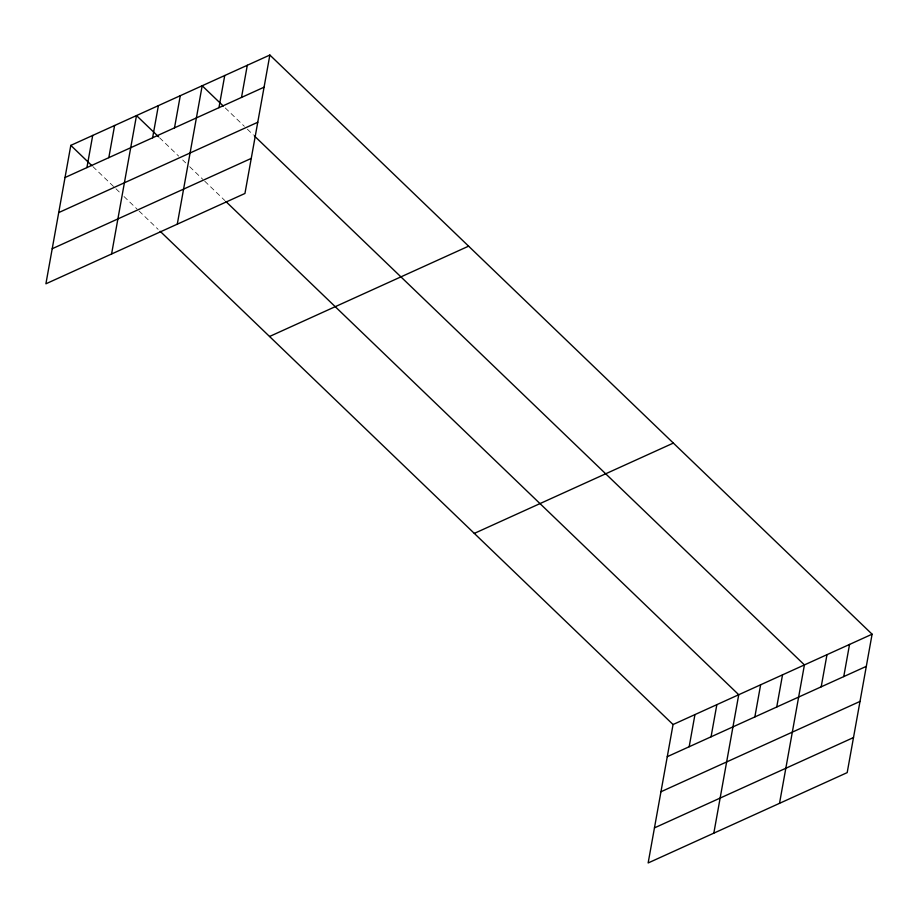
<?xml version="1.0" encoding="UTF-8"?>
<svg xmlns="http://www.w3.org/2000/svg" width="918" height="918" viewBox="0 0 918 918"><rect width="100%" height="100%" fill="white"/><g stroke="black" fill="none" stroke-linecap="round" stroke-linejoin="round"><path stroke-width="0.69" stroke-dasharray="4.59 3.44" d="M225.266 107.957L244.337 126.294M247.344 129.186L253.368 134.98M159.583 137.769L178.654 156.106M182.671 159.962L185.677 162.865M189.693 166.72L202.74 179.274M204.748 181.202L224.818 200.503M92.89 166.606L114.968 187.846M115.978 188.81L119.994 192.665M124.01 196.532L137.057 209.074M139.066 211.014L158.137 229.351"/><path stroke-width="1.38" d="M269.858 55.034L70.812 145.377L45.9 283.8L244.945 193.468L269.858 55.034L872.1 634.2L847.188 772.623L648.142 862.966L673.055 724.531L872.1 634.2M86.912 167.592L92.707 135.439M108.817 157.655L114.601 125.502M111.583 253.988L136.495 115.565L158.573 136.793M152.606 137.78L158.389 105.627M174.5 127.843L180.284 95.69M177.277 224.187L202.178 85.753L223.258 106.018M218.954 107.67L224.738 75.517M241.514 97.434L247.298 65.281M689.166 746.747L694.949 714.594M711.06 736.81L716.843 704.657M713.825 833.154L738.738 694.719L225.828 201.467M754.848 716.935L760.632 684.782M776.743 706.998L782.526 674.845M779.52 803.342L804.42 664.907L254.378 135.944M821.197 686.825L826.98 654.672M843.757 676.589L849.54 644.436M65.017 177.53L264.074 87.199M58.706 212.597L257.763 122.266M52.211 248.732L251.257 158.401M269.548 336.493L468.593 246.162M474.308 533.404L673.364 443.073M667.271 756.684L866.317 666.353M660.96 791.752L860.005 701.421M654.454 827.887L853.499 737.556M70.812 145.377L91.88 165.642M160.145 231.279L673.055 724.531"/></g></svg>
